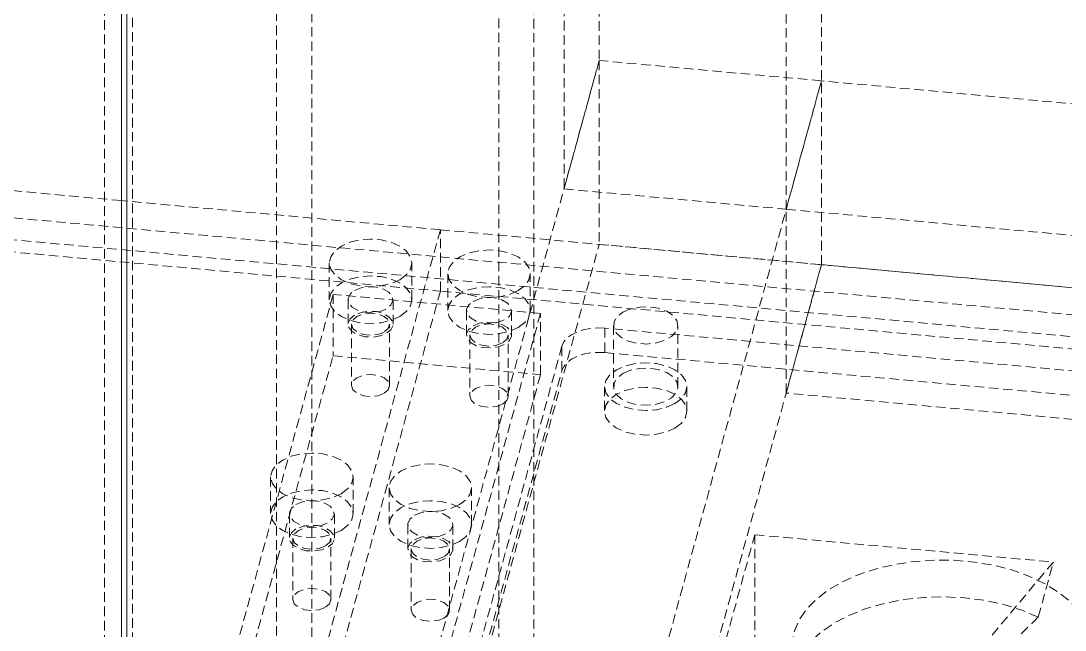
# Model space of a CAD drawing. Header units: millimetres. Extents: x 1529 to 6255, y 1713 to 5797.
# Drawn here: x 4998.6 to 5137.8, y 4642.9 to 4724.1 of the extents above; entities that cross this region are included whole.
import ezdxf

# ---------------------------------------------------------------- set-up
doc = ezdxf.new("R2010")
doc.units = ezdxf.units.MM
doc.linetypes.add('HIDDEN', pattern=[1.905, 1.27, -0.635])

msp = doc.modelspace()

# ---------------------------------------------------------------- linework, layer by layer
at = {"color": 7, "linetype": 'HIDDEN', "lineweight": 0}
for p, q in [((5075.707, 5225.055), (5075.707, 4718.8)), ((5105.337, 5222.346), (5105.337, 4716.091)), ((5071.014, 5207.95), (5071.014, 4701.695)), ((5100.644, 4698.985), (5100.644, 5127.057)), ((5009.719, 4532.385), (5009.719, 5100.697)), ((5013.477, 4532.728), (5013.477, 5101.041)), ((5037.38, 4579.106), (5037.38, 5085.361)), ((5067.011, 4576.397), (5067.011, 5082.652)), ((5032.687, 5068.256), (5032.687, 4562.001)), ((5062.318, 4559.291), (5062.318, 5065.547)), ((5032.687, 4562.001), (5075.707, 4718.8)), ((5075.707, 4718.8), (5071.014, 4701.695)), ((5105.337, 4716.091), (5075.707, 4718.8)), ((5075.707, 4718.8), (5075.707, 4694.304)), ((5062.318, 4559.291), (5105.337, 4716.091)), ((5105.337, 4716.091), (5100.644, 4698.985)), ((5401.644, 4688.999), (5105.337, 4716.091)), ((5105.337, 4691.595), (5105.337, 4716.091)), ((5011.989, 4700.13), (4966.268, 4704.31)), ((5071.014, 4701.695), (5100.644, 4698.985)), ((5539.52, 4648.286), (4969.025, 4700.448)), ((5054.521, 4696.241), (5012.694, 4700.065)), ((5100.644, 4698.985), (5396.951, 4671.893)), ((5100.644, 4674.489), (5100.644, 4698.985)), ((5538.738, 4645.435), (4968.243, 4697.597)), ((4966.268, 4696.145), (5054.521, 4688.076)), ((5054.521, 4696.241), (5012.694, 4543.79)), ((5054.521, 4696.241), (5452.461, 4659.856)), ((5054.521, 4688.076), (5054.521, 4696.241)), ((5032.687, 4537.504), (5075.707, 4694.304)), ((5075.707, 4694.304), (5105.337, 4691.595)), ((5039.711, 4691.832), (5039.711, 4686.933)), ((5050.711, 4686.933), (5050.711, 4691.832)), ((5105.337, 4691.595), (5062.318, 4534.795)), ((5100.644, 4674.489), (5105.337, 4691.595)), ((5401.644, 4664.502), (5105.337, 4691.595)), ((5055.514, 4690.387), (5055.514, 4685.488)), ((5066.514, 4685.488), (5066.514, 4690.387)), ((5040.224, 4687.629), (5007.06, 4566.751)), ((5054.521, 4688.076), (5011.501, 4531.276)), ((5067.879, 4685.101), (5040.224, 4687.629)), ((5040.224, 4687.629), (5040.224, 4679.464)), ((5452.461, 4651.691), (5054.521, 4688.076)), ((5042.211, 4686.933), (5042.211, 4683.666)), ((5048.211, 4683.666), (5048.211, 4686.933)), ((5067.879, 4685.101), (5034.715, 4564.223)), ((5058.014, 4685.488), (5058.014, 4682.221)), ((5064.014, 4682.222), (5064.014, 4685.488)), ((5067.879, 4676.935), (5067.879, 4685.101)), ((5042.661, 4683.666), (5042.661, 4675.501)), ((5047.761, 4675.501), (5047.761, 4683.666)), ((5185.101, 4673.214), (5076.455, 4683.148)), ((5076.455, 4683.148), (5076.455, 4679.881)), ((5077.608, 4683.508), (5077.608, 4675.343)), ((5086.208, 4675.343), (5086.208, 4683.508)), ((5058.464, 4682.222), (5058.464, 4674.056)), ((5063.564, 4674.056), (5063.564, 4682.221)), ((5070.735, 4680.748), (5053.527, 4618.028)), ((5070.735, 4677.482), (5070.735, 4680.748)), ((5007.06, 4558.586), (5040.224, 4679.464)), ((5040.224, 4679.464), (5067.879, 4676.935)), ((5076.455, 4679.881), (5185.101, 4669.948)), ((5053.527, 4614.762), (5070.735, 4677.482)), ((5067.879, 4676.935), (5034.715, 4556.057)), ((5076.408, 4675.343), (5076.408, 4672.077)), ((5087.408, 4672.077), (5087.408, 4675.343)), ((5396.951, 4647.397), (5100.644, 4674.489)), ((5031.89, 4663.323), (5031.89, 4658.424)), ((5042.89, 4658.424), (5042.89, 4663.323)), ((5047.692, 4661.878), (5047.692, 4656.979)), ((5058.693, 4656.979), (5058.693, 4661.878)), ((5034.389, 4658.424), (5034.389, 4655.157)), ((5040.389, 4655.157), (5040.389, 4658.424)), ((5050.193, 4656.979), (5050.193, 4653.712)), ((5056.192, 4653.712), (5056.192, 4656.979)), ((5034.84, 4655.157), (5034.84, 4646.992)), ((5039.939, 4646.992), (5039.939, 4655.157)), ((5087.068, 4621.408), (5096.454, 4655.619)), ((5096.454, 4655.619), (5136.269, 4651.979)), ((5096.454, 4655.619), (5096.454, 4612.903)), ((5050.643, 4653.712), (5050.643, 4645.547)), ((5055.743, 4645.547), (5055.743, 4653.712)), ((5136.269, 4651.979), (5101.908, 4611.076)), ((5134.257, 4644.645), (5136.269, 4651.979))]:
    msp.add_line(p, q, dxfattribs=at)
at = {"color": 7, "linetype": 'Continuous', "lineweight": 15}
for p, q in [((5011.989, 5098.125), (5011.989, 4529.813)), ((5012.694, 4529.878), (5012.694, 5098.19)), ((5012.694, 4700.065), (5011.989, 4700.13))]:
    msp.add_line(p, q, dxfattribs=at)
at = {"color": 7, "linetype": 'HIDDEN', "lineweight": 0, "flags": 128}
for points in [[(5049.1, 4689.587), (5049.974, 4690.244), (5050.524, 4691.01), (5050.711, 4691.832), (5050.524, 4692.654), (5049.974, 4693.419), (5049.1, 4694.077), (5047.961, 4694.582), (5046.635, 4694.899), (5045.211, 4695.007), (5043.788, 4694.899), (5042.461, 4694.582), (5041.322, 4694.077), (5040.448, 4693.419), (5039.899, 4692.654), (5039.711, 4691.832), (5039.899, 4691.01), (5040.448, 4690.244), (5041.322, 4689.587), (5042.461, 4689.082), (5043.788, 4688.765), (5045.211, 4688.657), (5046.635, 4688.765), (5047.961, 4689.082), (5049.1, 4689.587)], [(5064.903, 4688.142), (5063.764, 4687.637), (5062.438, 4687.32), (5061.014, 4687.212), (5059.591, 4687.32), (5058.264, 4687.637), (5057.125, 4688.142), (5056.251, 4688.799), (5055.702, 4689.565), (5055.514, 4690.387), (5055.702, 4691.209), (5056.251, 4691.974), (5057.125, 4692.632), (5058.264, 4693.137), (5059.591, 4693.454), (5061.014, 4693.562), (5062.438, 4693.454), (5063.764, 4693.137), (5064.903, 4692.632), (5065.777, 4691.974), (5066.327, 4691.209), (5066.514, 4690.387), (5066.327, 4689.565), (5065.777, 4688.799), (5064.903, 4688.142)], [(5049.1, 4684.687), (5049.974, 4685.345), (5050.524, 4686.111), (5050.711, 4686.933), (5050.524, 4687.754), (5049.974, 4688.52), (5049.1, 4689.178), (5047.961, 4689.682), (5046.635, 4690), (5045.211, 4690.108), (5043.788, 4690), (5042.461, 4689.682), (5041.322, 4689.178), (5040.448, 4688.52), (5039.899, 4687.754), (5039.711, 4686.933), (5039.899, 4686.111), (5040.448, 4685.345), (5041.322, 4684.687), (5042.461, 4684.183), (5043.788, 4683.866), (5045.211, 4683.757), (5046.635, 4683.866), (5047.961, 4684.183), (5049.1, 4684.687)], [(5043.09, 4688.157), (5043.943, 4688.502), (5044.95, 4688.658), (5045.988, 4688.605), (5046.932, 4688.351), (5047.669, 4687.926), (5048.109, 4687.381), (5048.2, 4686.782), (5047.93, 4686.201), (5047.333, 4685.708), (5046.479, 4685.363), (5045.473, 4685.207), (5044.435, 4685.26), (5043.491, 4685.514), (5042.754, 4685.939), (5042.313, 4686.484), (5042.223, 4687.084), (5042.492, 4687.665), (5043.09, 4688.157)], [(5064.903, 4683.243), (5065.777, 4683.9), (5066.327, 4684.666), (5066.514, 4685.488), (5066.327, 4686.309), (5065.777, 4687.075), (5064.903, 4687.733), (5063.764, 4688.237), (5062.438, 4688.555), (5061.014, 4688.663), (5059.591, 4688.555), (5058.264, 4688.237), (5057.125, 4687.733), (5056.251, 4687.075), (5055.702, 4686.309), (5055.514, 4685.488), (5055.702, 4684.666), (5056.251, 4683.9), (5057.125, 4683.243), (5058.264, 4682.738), (5059.591, 4682.421), (5061.014, 4682.313), (5062.438, 4682.421), (5063.764, 4682.738), (5064.903, 4683.243)], [(5058.893, 4686.712), (5059.746, 4687.057), (5060.753, 4687.213), (5061.791, 4687.161), (5062.735, 4686.906), (5063.472, 4686.481), (5063.912, 4685.936), (5064.003, 4685.337), (5063.733, 4684.756), (5063.136, 4684.263), (5062.282, 4683.918), (5061.276, 4683.762), (5060.238, 4683.815), (5059.293, 4684.069), (5058.557, 4684.494), (5058.116, 4685.039), (5058.026, 4685.639), (5058.295, 4686.22), (5058.893, 4686.712)], [(5078.867, 4685.264), (5079.898, 4685.703), (5081.108, 4685.947), (5082.389, 4685.975), (5083.627, 4685.784), (5084.712, 4685.39), (5085.548, 4684.829), (5086.061, 4684.151), (5086.204, 4683.416), (5085.966, 4682.689), (5085.367, 4682.034), (5084.461, 4681.511), (5083.328, 4681.165), (5082.068, 4681.028), (5080.795, 4681.111), (5079.62, 4681.407), (5078.648, 4681.889), (5077.966, 4682.516), (5077.635, 4683.231), (5077.682, 4683.97), (5078.106, 4684.668), (5078.867, 4685.264)], [(5043.09, 4684.891), (5042.492, 4684.398), (5042.223, 4683.817), (5042.313, 4683.218), (5042.754, 4682.673), (5043.491, 4682.248), (5044.435, 4681.994), (5045.473, 4681.941), (5046.479, 4682.097), (5047.333, 4682.442), (5047.93, 4682.935), (5048.2, 4683.515), (5048.109, 4684.115), (5047.669, 4684.66), (5046.932, 4685.085), (5045.988, 4685.339), (5044.95, 4685.392), (5043.943, 4685.236), (5043.09, 4684.891)], [(5047.014, 4682.626), (5046.187, 4682.306), (5045.211, 4682.194), (5044.235, 4682.306), (5043.408, 4682.626), (5042.855, 4683.103), (5042.661, 4683.666), (5042.855, 4684.23), (5043.408, 4684.707), (5044.235, 4685.026), (5045.211, 4685.139), (5046.187, 4685.026), (5047.014, 4684.707), (5047.567, 4684.23), (5047.761, 4683.666), (5047.567, 4683.103), (5047.014, 4682.626)], [(5058.893, 4683.446), (5059.746, 4683.791), (5060.753, 4683.947), (5061.791, 4683.894), (5062.735, 4683.64), (5063.472, 4683.215), (5063.912, 4682.67), (5064.003, 4682.071), (5063.733, 4681.49), (5063.136, 4680.997), (5062.282, 4680.652), (5061.276, 4680.496), (5060.238, 4680.549), (5059.293, 4680.803), (5058.557, 4681.228), (5058.116, 4681.773), (5058.026, 4682.372), (5058.295, 4682.953), (5058.893, 4683.446)], [(5062.817, 4681.181), (5061.99, 4680.861), (5061.014, 4680.749), (5060.038, 4680.862), (5059.211, 4681.181), (5058.658, 4681.658), (5058.464, 4682.222), (5058.658, 4682.785), (5059.211, 4683.262), (5060.038, 4683.582), (5061.014, 4683.694), (5061.99, 4683.582), (5062.817, 4683.262), (5063.37, 4682.785), (5063.564, 4682.221), (5063.37, 4681.658), (5062.817, 4681.181)], [(5076.455, 4683.148), (5075.477, 4683.181), (5074.506, 4683.103), (5073.58, 4682.918), (5072.734, 4682.632), (5072.001, 4682.256), (5071.41, 4681.805), (5070.982, 4681.296), (5070.735, 4680.748)], [(5076.455, 4679.881), (5075.477, 4679.915), (5074.506, 4679.837), (5073.58, 4679.652), (5072.734, 4679.366), (5072.001, 4678.99), (5071.41, 4678.539), (5070.982, 4678.03), (5070.735, 4677.482)], [(5085.797, 4673.098), (5084.658, 4672.593), (5083.331, 4672.276), (5081.907, 4672.168), (5080.484, 4672.276), (5079.158, 4672.593), (5078.018, 4673.098), (5077.144, 4673.756), (5076.595, 4674.521), (5076.408, 4675.343), (5076.595, 4676.165), (5077.144, 4676.931), (5078.018, 4677.588), (5079.158, 4678.093), (5080.484, 4678.41), (5081.908, 4678.518), (5083.331, 4678.41), (5084.658, 4678.093), (5085.797, 4677.588), (5086.671, 4676.931), (5087.22, 4676.165), (5087.408, 4675.343), (5087.22, 4674.521), (5086.671, 4673.756), (5085.797, 4673.098)], [(5078.867, 4677.098), (5079.898, 4677.538), (5081.108, 4677.782), (5082.389, 4677.81), (5083.627, 4677.618), (5084.712, 4677.225), (5085.548, 4676.664), (5086.061, 4675.986), (5086.204, 4675.25), (5085.966, 4674.523), (5085.367, 4673.869), (5084.461, 4673.346), (5083.328, 4673), (5082.068, 4672.862), (5080.795, 4672.945), (5079.62, 4673.241), (5078.648, 4673.724), (5077.966, 4674.35), (5077.635, 4675.065), (5077.682, 4675.805), (5078.106, 4676.503), (5078.867, 4677.098)], [(5047.014, 4674.46), (5047.567, 4674.938), (5047.761, 4675.501), (5047.567, 4676.064), (5047.014, 4676.542), (5046.187, 4676.861), (5045.211, 4676.973), (5044.235, 4676.861), (5043.408, 4676.542), (5042.855, 4676.064), (5042.661, 4675.501), (5042.855, 4674.938), (5043.408, 4674.46), (5044.235, 4674.141), (5045.211, 4674.029), (5046.187, 4674.141), (5047.014, 4674.46)], [(5062.817, 4673.015), (5063.37, 4673.493), (5063.564, 4674.056), (5063.37, 4674.619), (5062.817, 4675.097), (5061.99, 4675.416), (5061.014, 4675.528), (5060.038, 4675.416), (5059.211, 4675.097), (5058.658, 4674.619), (5058.464, 4674.056), (5058.658, 4673.493), (5059.211, 4673.015), (5060.038, 4672.696), (5061.014, 4672.584), (5061.99, 4672.696), (5062.817, 4673.015)], [(5085.797, 4669.832), (5086.671, 4670.489), (5087.22, 4671.255), (5087.408, 4672.077), (5087.22, 4672.899), (5086.671, 4673.664), (5085.797, 4674.322), (5084.658, 4674.827), (5083.331, 4675.144), (5081.908, 4675.252), (5080.484, 4675.144), (5079.158, 4674.827), (5078.018, 4674.322), (5077.144, 4673.664), (5076.595, 4672.899), (5076.408, 4672.077), (5076.595, 4671.255), (5077.144, 4670.489), (5078.018, 4669.832), (5079.158, 4669.327), (5080.484, 4669.01), (5081.907, 4668.902), (5083.331, 4669.01), (5084.658, 4669.327), (5085.797, 4669.832)], [(5041.279, 4661.078), (5042.153, 4661.735), (5042.702, 4662.501), (5042.89, 4663.323), (5042.702, 4664.145), (5042.153, 4664.91), (5041.279, 4665.568), (5040.139, 4666.073), (5038.813, 4666.39), (5037.39, 4666.498), (5035.966, 4666.39), (5034.639, 4666.073), (5033.5, 4665.568), (5032.626, 4664.91), (5032.077, 4664.145), (5031.89, 4663.323), (5032.077, 4662.501), (5032.626, 4661.735), (5033.5, 4661.078), (5034.639, 4660.573), (5035.966, 4660.256), (5037.39, 4660.148), (5038.813, 4660.256), (5040.139, 4660.573), (5041.279, 4661.078)], [(5057.082, 4659.633), (5055.943, 4659.128), (5054.616, 4658.811), (5053.192, 4658.703), (5051.769, 4658.811), (5050.443, 4659.128), (5049.303, 4659.633), (5048.429, 4660.29), (5047.88, 4661.056), (5047.692, 4661.878), (5047.88, 4662.7), (5048.429, 4663.465), (5049.303, 4664.123), (5050.443, 4664.628), (5051.769, 4664.945), (5053.193, 4665.053), (5054.616, 4664.945), (5055.943, 4664.628), (5057.082, 4664.123), (5057.956, 4663.465), (5058.505, 4662.7), (5058.693, 4661.878), (5058.505, 4661.056), (5057.956, 4660.29), (5057.082, 4659.633)], [(5041.279, 4656.178), (5042.153, 4656.836), (5042.702, 4657.602), (5042.89, 4658.424), (5042.702, 4659.245), (5042.153, 4660.011), (5041.279, 4660.669), (5040.139, 4661.173), (5038.813, 4661.49), (5037.39, 4661.599), (5035.966, 4661.49), (5034.639, 4661.173), (5033.5, 4660.669), (5032.626, 4660.011), (5032.077, 4659.245), (5031.89, 4658.424), (5032.077, 4657.602), (5032.626, 4656.836), (5033.5, 4656.178), (5034.639, 4655.674), (5035.966, 4655.357), (5037.39, 4655.248), (5038.813, 4655.357), (5040.139, 4655.674), (5041.279, 4656.178)], [(5035.268, 4659.648), (5036.122, 4659.993), (5037.128, 4660.149), (5038.166, 4660.096), (5039.11, 4659.842), (5039.847, 4659.417), (5040.287, 4658.872), (5040.378, 4658.273), (5040.108, 4657.692), (5039.511, 4657.199), (5038.657, 4656.854), (5037.651, 4656.698), (5036.613, 4656.751), (5035.669, 4657.005), (5034.932, 4657.43), (5034.492, 4657.975), (5034.401, 4658.575), (5034.671, 4659.155), (5035.268, 4659.648)], [(5057.082, 4654.734), (5057.956, 4655.391), (5058.505, 4656.157), (5058.693, 4656.979), (5058.505, 4657.8), (5057.956, 4658.566), (5057.082, 4659.224), (5055.943, 4659.728), (5054.616, 4660.046), (5053.193, 4660.154), (5051.769, 4660.046), (5050.443, 4659.728), (5049.303, 4659.224), (5048.429, 4658.566), (5047.88, 4657.8), (5047.692, 4656.979), (5047.88, 4656.157), (5048.429, 4655.391), (5049.303, 4654.734), (5050.443, 4654.229), (5051.769, 4653.912), (5053.192, 4653.804), (5054.616, 4653.912), (5055.943, 4654.229), (5057.082, 4654.734)], [(5051.071, 4658.203), (5051.925, 4658.548), (5052.931, 4658.704), (5053.969, 4658.652), (5054.913, 4658.397), (5055.65, 4657.972), (5056.09, 4657.427), (5056.181, 4656.828), (5055.911, 4656.247), (5055.314, 4655.754), (5054.46, 4655.409), (5053.454, 4655.253), (5052.416, 4655.306), (5051.472, 4655.56), (5050.735, 4655.985), (5050.295, 4656.53), (5050.204, 4657.13), (5050.474, 4657.711), (5051.071, 4658.203)], [(5035.268, 4656.382), (5034.671, 4655.889), (5034.401, 4655.308), (5034.492, 4654.709), (5034.932, 4654.164), (5035.669, 4653.739), (5036.613, 4653.485), (5037.651, 4653.432), (5038.657, 4653.588), (5039.511, 4653.933), (5040.108, 4654.425), (5040.378, 4655.006), (5040.287, 4655.606), (5039.847, 4656.151), (5039.11, 4656.576), (5038.166, 4656.83), (5037.128, 4656.883), (5036.122, 4656.727), (5035.268, 4656.382)], [(5039.193, 4654.116), (5038.365, 4653.797), (5037.39, 4653.685), (5036.414, 4653.797), (5035.586, 4654.116), (5035.034, 4654.594), (5034.84, 4655.157), (5035.034, 4655.721), (5035.586, 4656.198), (5036.414, 4656.517), (5037.389, 4656.629), (5038.365, 4656.517), (5039.193, 4656.198), (5039.745, 4655.721), (5039.939, 4655.157), (5039.745, 4654.594), (5039.193, 4654.116)], [(5051.071, 4654.937), (5051.925, 4655.282), (5052.931, 4655.438), (5053.969, 4655.385), (5054.913, 4655.131), (5055.65, 4654.706), (5056.09, 4654.161), (5056.181, 4653.562), (5055.911, 4652.981), (5055.314, 4652.488), (5054.46, 4652.143), (5053.454, 4651.987), (5052.416, 4652.04), (5051.472, 4652.294), (5050.735, 4652.719), (5050.295, 4653.264), (5050.204, 4653.863), (5050.474, 4654.444), (5051.071, 4654.937)], [(5054.996, 4652.672), (5054.168, 4652.352), (5053.193, 4652.24), (5052.217, 4652.352), (5051.389, 4652.672), (5050.837, 4653.149), (5050.643, 4653.712), (5050.837, 4654.276), (5051.389, 4654.753), (5052.217, 4655.073), (5053.193, 4655.185), (5054.168, 4655.073), (5054.996, 4654.753), (5055.548, 4654.276), (5055.743, 4653.712), (5055.548, 4653.149), (5054.996, 4652.672)], [(5135.534, 4632.54), (5133.523, 4631.524), (5131.295, 4630.673), (5128.891, 4630), (5126.353, 4629.519), (5123.726, 4629.237), (5121.058, 4629.16), (5118.396, 4629.288), (5115.787, 4629.621), (5113.278, 4630.151), (5110.914, 4630.869), (5108.737, 4631.763), (5106.785, 4632.817), (5105.095, 4634.011), (5103.695, 4635.325), (5102.611, 4636.735), (5101.862, 4638.215), (5101.462, 4639.74), (5101.417, 4641.282), (5101.729, 4642.814), (5102.392, 4644.308), (5103.393, 4645.738), (5104.716, 4647.078), (5106.337, 4648.304), (5108.226, 4649.395), (5110.35, 4650.33), (5112.671, 4651.094), (5115.148, 4651.672), (5117.736, 4652.055), (5120.39, 4652.235), (5123.061, 4652.209), (5125.703, 4651.978), (5128.267, 4651.546), (5130.709, 4650.92), (5132.985, 4650.112), (5135.054, 4649.136), (5136.879, 4648.01), (5138.427, 4646.753), (5139.672, 4645.388), (5140.59, 4643.94), (5141.166, 4642.434), (5141.389, 4640.897), (5141.255, 4639.356), (5140.767, 4637.84), (5139.933, 4636.375), (5138.768, 4634.987), (5137.293, 4633.701), (5135.534, 4632.54)], [(5039.193, 4645.951), (5039.745, 4646.429), (5039.939, 4646.992), (5039.745, 4647.555), (5039.193, 4648.033), (5038.365, 4648.352), (5037.389, 4648.464), (5036.414, 4648.352), (5035.586, 4648.033), (5035.034, 4647.555), (5034.84, 4646.992), (5035.034, 4646.429), (5035.586, 4645.951), (5036.414, 4645.632), (5037.39, 4645.52), (5038.365, 4645.632), (5039.193, 4645.951)], [(5054.996, 4644.506), (5055.548, 4644.984), (5055.743, 4645.547), (5055.548, 4646.11), (5054.996, 4646.588), (5054.168, 4646.907), (5053.193, 4647.019), (5052.217, 4646.907), (5051.389, 4646.588), (5050.837, 4646.11), (5050.643, 4645.547), (5050.837, 4644.984), (5051.389, 4644.506), (5052.217, 4644.187), (5053.193, 4644.075), (5054.168, 4644.187), (5054.996, 4644.506)], [(5134.257, 4644.645), (5132.057, 4645.572), (5129.659, 4646.318), (5127.109, 4646.869), (5124.452, 4647.214), (5121.738, 4647.348), (5119.018, 4647.269), (5116.342, 4646.976), (5113.759, 4646.476), (5111.318, 4645.779), (5109.064, 4644.896), (5107.039, 4643.845), (5105.28, 4642.645), (5103.819, 4641.317), (5102.685, 4639.888), (5101.897, 4638.383), (5101.471, 4636.83), (5101.414, 4635.258), (5101.728, 4633.696), (5102.407, 4632.173), (5103.438, 4630.718), (5104.801, 4629.357), (5106.472, 4628.115), (5108.42, 4627.017), (5110.609, 4626.081), (5112.997, 4625.325), (5115.542, 4624.764), (5118.194, 4624.407), (5120.906, 4624.262), (5123.627, 4624.331), (5126.307, 4624.613), (5128.895, 4625.102)]]:
    msp.add_lwpolyline(points, dxfattribs=at)
at = {"color": 7, "linetype": 'HIDDEN', "lineweight": 0}
msp.add_ellipse((5121.392, 4622.751), major_axis=(19.652, 25.982), ratio=0.1429392, start_param=0.6852984, end_param=0.8647749, dxfattribs=at)

doc.saveas('drawing.dxf')
